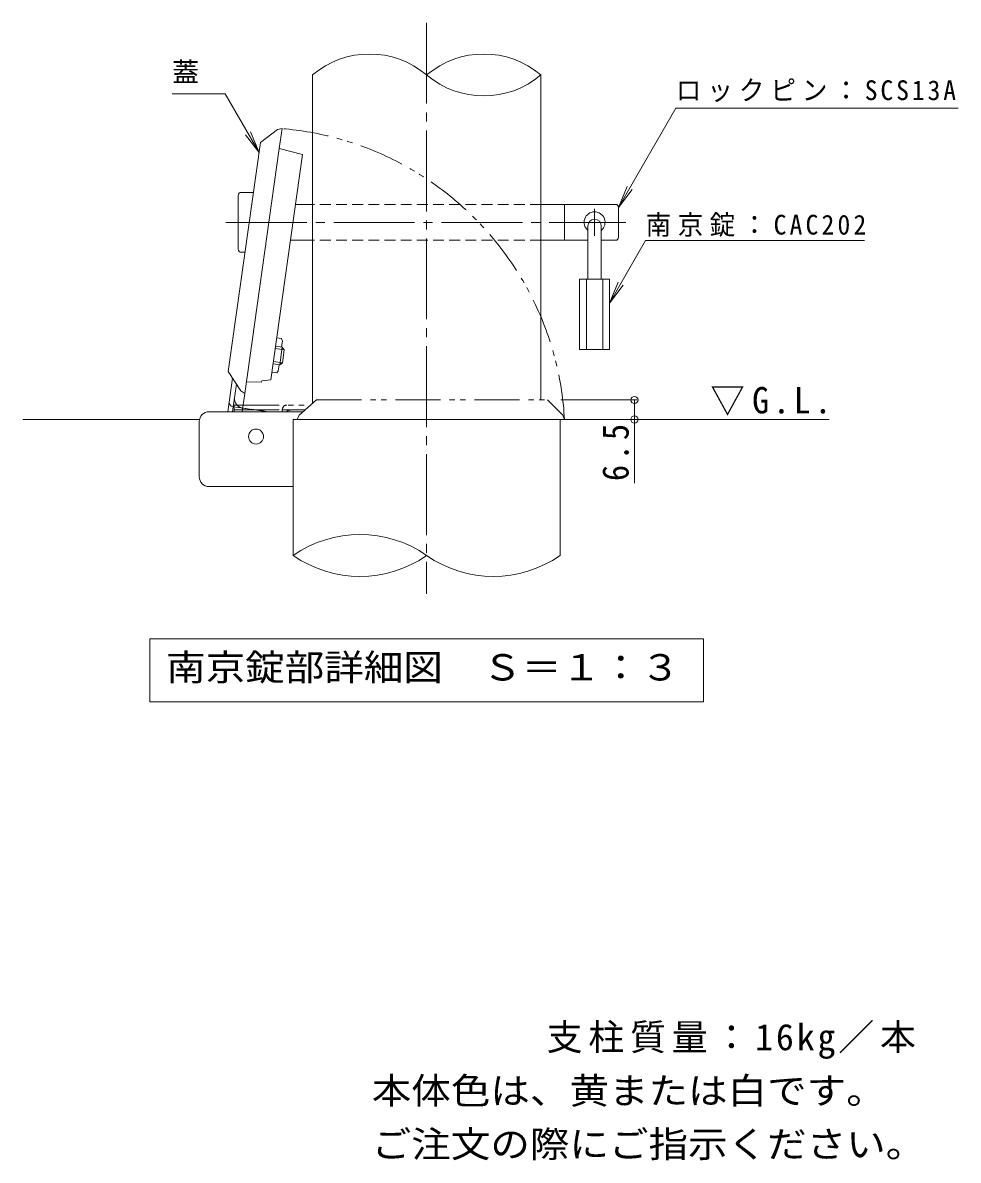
# Model space of a CAD drawing. Units: millimetres on the paper, enlarged 10 times, with parts at other scales. Extents: x -1772 to 1845, y -1365 to 811.
# Drawn here: x 804 to 1845, y -1112 to 154 of the extents above; entities that cross this region are included whole.
import ezdxf
from ezdxf.enums import TextEntityAlignment as Align

# ---------------------------------------------------------------- set-up
doc = ezdxf.new("R2010")
doc.units = ezdxf.units.MM
doc.header["$LTSCALE"] = 10
doc.header["$PDMODE"] = 32
doc.header["$PDSIZE"] = 8
for name, pattern in [('CHAIN1', [8, 5, -1, 1, -1]), ('CHAIN2', [12, 9, -1, 1, -1]), ('DASHED1', [1.8, 1.2, -0.6]), ('DOUBLE_CHAIN1', [8.8, 5, -1, 0.6, -0.6, 0.6, -1])]:
    doc.linetypes.add(name, pattern=pattern)
for name, color, linetype, lineweight in [('B-0_通り芯', 4, 'Continuous', 9), ('B-1_躯体', 3, 'Continuous', 9), ('B-2_仕上', 3, 'Continuous', 9), ('B-4_文字', 7, 'Continuous', 9), ('B-5_建具', 7, 'Continuous', 9), ('B-6_間仕切', 7, 'Continuous', 9), ('B-9_記号', 7, 'Continuous', 9), ('B-A_インテリア', 2, 'Continuous', 9), ('B-B_衛生陶器', 2, 'Continuous', 9), ('B-E_見え係り', 6, 'Continuous', 5)]:
    doc.layers.add(name, color=color, linetype=linetype, lineweight=lineweight)
doc.layers.add('F-5_F-5ﾚｲﾔ', color=2, linetype='Continuous')
doc.styles.add('ＭＳ ゴシック', font='')
doc.styles.get('ＭＳ ゴシック').set_extended_font_data('MS Gothic')

msp = doc.modelspace()

# ---------------------------------------------------------------- linework, layer by layer
at = {"layer": 'B-0_通り芯', "color": 7, "linetype": 'CHAIN2'}
for p, q in [((1253.75, 153.98), (1253.75, -481.34)), ((1030.25, -68.12), (1475.6, -68.12))]:
    msp.add_line(p, q, dxfattribs=at)
at = {"layer": 'B-0_通り芯'}
for p, q in [((1087.66, 35.22), (1068.7, 20.55)), ((1032.89, -234.19), (1068.7, 20.55)), ((1051.34, -258.62), (1089.69, 14.23)), ((1089.69, 14.23), (1115.63, 7.22)), ((1115.63, 7.22), (1080.43, -243.22)), ((1046.78, -255.69), (1032.89, -234.19)), ((1069.97, -245.81), (1053.18, -245.55)), ((1070.15, -244.57), (1069.97, -245.81)), ((1070.15, -244.57), (1080.43, -243.22)), ((1051.34, -258.62), (1046.78, -255.69)), ((1402.25, -287.45), (1105.25, -287.45)), ((1105.25, -438.77), (1105.25, -287.45)), ((1109.44, -287.45), (1384.97, -287.45)), ((1402.25, -287.45), (1402.25, -438.77))]:
    msp.add_line(p, q, dxfattribs=at)
at = {"layer": 'B-0_通り芯', "linetype": 'DOUBLE_CHAIN1'}
for p, q in [((1111.7, -282.53), (1131.06, -265.79)), ((1131.06, -265.79), (1388.3, -265.79)), ((1405.47, -282.53), (1388.3, -265.79)), ((1109.44, -287.45), (1111.7, -282.53))]:
    msp.add_line(p, q, dxfattribs=at)
at = {"layer": 'B-0_通り芯'}
msp.add_lwpolyline([(1087.66, 35.22), (1092.77, 36.18), (1089.69, 14.23)], dxfattribs=at)
at = {"layer": 'B-0_通り芯', "linetype": 'DOUBLE_CHAIN1'}
msp.add_lwpolyline([(1405.47, -282.53), (1407.14, -287.45), (1384.97, -287.45)], dxfattribs=at)
msp.add_arc((1063.8, -306.45), 343.86, 3.1675, 85.1675, dxfattribs=at)
at = {"layer": 'B-0_通り芯'}
for centre, start, end in [((1179.5, -544.82), 55.00314, 124.99686), ((1179.5, -332.72), 235.00314, 304.99686), ((1328, -332.72), 235.00314, 304.99686)]:
    msp.add_arc(centre, 129.46, start, end, dxfattribs=at)
at = {"layer": 'B-1_躯体'}
for p, q in [((1000.64, -351.12), (1000.64, -289.79)), ((1011.64, -278.79), (1116.03, -278.79)), ((1011.58, -362.12), (1105.25, -362.12))]:
    msp.add_line(p, q, dxfattribs=at)
for centre, start, end in [((1011.64, -289.79), 90, 180), ((1011.64, -351.12), 180, 270)]:
    msp.add_arc(centre, 11, start, end, dxfattribs=at)
at = {"layer": 'B-2_仕上'}
for p, q in [((1126.58, 95.87), (1126.58, -269.66)), ((1380.92, 95.87), (1380.92, -265.79))]:
    msp.add_line(p, q, dxfattribs=at)
for centre, start, end in [((1190.17, 20.9), 49.69653, 130.30347), ((1317.33, 20.9), 49.69653, 130.30347), ((1317.33, 170.83), 229.69653, 310.30347)]:
    msp.add_arc(centre, 98.3, start, end, dxfattribs=at)
at = {"layer": 'B-4_文字'}
for p, q in [((1488.02, -265.79), (1403.24, -265.79)), ((1485.02, -265.79), (1485.02, -287.45)), ((1488.02, -287.45), (1425.08, -287.45)), ((1485.02, -287.45), (1485.02, -358.35))]:
    msp.add_line(p, q, dxfattribs=at)
for p in [(1485.02, -265.79), (1485.02, -287.45)]:
    msp.add_point(p, dxfattribs=at)
at = {"layer": 'B-5_建具'}
for p, q in [((1029.31, 75), (970.51, 75)), ((1029.31, 75), (1067.14, 9.47)), ((1051.92, 29.31), (1067.14, 9.47)), ((1057.57, 32.57), (1067.14, 9.47)), ((1467.32, -51.45), (1476.89, -28.36)), ((1467.32, -51.45), (1482.54, -31.62)), ((1457.32, -157.94), (1466.89, -134.84)), ((1457.32, -157.94), (1472.54, -138.11)), ((945.75, -531.7), (1561.75, -531.7)), ((945.75, -531.7), (945.75, -601.7)), ((1561.75, -531.7), (1561.75, -601.7)), ((945.75, -601.7), (1561.75, -601.7))]:
    msp.add_line(p, q, dxfattribs=at)
for points in [[(1467.32, -51.45), (1531.1, 59.01), (1845.47, 59.01)], [(1457.32, -157.94), (1497.49, -88.45), (1741.09, -88.45)]]:
    msp.add_lwpolyline(points, dxfattribs=at)
at = {"layer": 'B-6_間仕切'}
for p, q in [((1047.32, -34.79), (1060.86, -34.79)), ((1043.99, -98.12), (1043.99, -38.12)), ((1126.58, -48.12), (1107.8, -48.12)), ((1463.99, -48.12), (1380.92, -48.12)), ((1407.32, -48.12), (1407.32, -88.12)), ((1467.32, -51.45), (1467.32, -84.79)), ((1126.58, -88.12), (1102.18, -88.12)), ((1433.16, -88.12), (1380.92, -88.12)), ((1463.99, -88.12), (1448.16, -88.12)), ((1051.49, -101.45), (1047.32, -101.45))]:
    msp.add_line(p, q, dxfattribs=at)
at = {"layer": 'B-6_間仕切', "linetype": 'DASHED1'}
for p, q in [((1380.92, -48.12), (1126.58, -48.12)), ((1380.92, -88.12), (1126.58, -88.12))]:
    msp.add_line(p, q, dxfattribs=at)
at = {"layer": 'B-6_間仕切', "linetype": 'CHAIN1'}
msp.add_line((1440.66, -53.06), (1440.66, -83.27), dxfattribs=at)
at = {"layer": 'B-6_間仕切', "color": 2}
for p, q in [((1032.35, -278.79), (1037.59, -241.47)), ((1038.51, -273.28), (1042.02, -248.32))]:
    msp.add_line(p, q, dxfattribs=at)
at = {"layer": 'B-6_間仕切', "color": 2, "linetype": 'DASHED1'}
for p, q in [((1037.73, -278.79), (1038.51, -273.28)), ((1070.52, -277.83), (1038.17, -273.28)), ((1093.08, -278.79), (1093.08, -276.45))]:
    msp.add_line(p, q, dxfattribs=at)
at = {"layer": 'B-6_間仕切', "color": 2, "linetype": 'DOUBLE_CHAIN1'}
for p, q in [((1039.42, -271.45), (1124.51, -271.45)), ((1039.42, -278.79), (1039.42, -271.45)), ((1039.42, -276.79), (1093.14, -276.79)), ((1093.14, -276.79), (1118.34, -276.79))]:
    msp.add_line(p, q, dxfattribs=at)
at = {"layer": 'B-6_間仕切'}
for centre, radius, start, end in [((1047.32, -38.12), 3.33, 90, 180), ((1463.99, -51.45), 3.33, 0, 90), ((1440.66, -68.12), 11.67, 310.00473, 229.99223), ((1463.99, -84.79), 3.33, 270, 0), ((1047.32, -98.12), 3.33, 180, 270)]:
    msp.add_arc(centre, radius, start, end, dxfattribs=at)
at = {"layer": 'B-6_間仕切', "color": 2}
msp.add_arc((1038.87, -268.33), 5, 172, 262, dxfattribs=at)
at = {"layer": 'B-6_間仕切', "color": 2, "linetype": 'DASHED1'}
msp.add_arc((1068.2, -294.33), 16.67, 68.88372, 82, dxfattribs=at)
at = {"layer": 'B-6_間仕切', "color": 2, "linetype": 'DOUBLE_CHAIN1'}
for centre, radius, end in [((1098.08, -276.45), 5, 180), ((1103.8, -287.45), 10.67, 125.65749)]:
    msp.add_arc(centre, radius, 90, end, dxfattribs=at)
at = {"layer": 'B-9_記号'}
for p, q in [((1048.51, -278.79), (1051.34, -258.62)), ((1077.71, -278.79), (1049.07, -274.76))]:
    msp.add_line(p, q, dxfattribs=at)
msp.add_arc((1050.56, -264.2), 10.67, 172, 262, dxfattribs=at)
at = {"layer": 'B-A_インテリア'}
for p, q in [((1433.16, -72.29), (1433.16, -131.45)), ((1448.16, -72.29), (1448.16, -131.45)), ((1423.99, -131.45), (1457.32, -131.45)), ((1431.49, -131.45), (1431.49, -209.79)), ((1449.82, -131.45), (1449.82, -209.79)), ((1457.32, -131.45), (1457.32, -209.79))]:
    msp.add_line(p, q, dxfattribs=at)
msp.add_lwpolyline([(1423.99, -131.45), (1423.99, -209.79), (1457.32, -209.79)], dxfattribs=at)
msp.add_arc((1440.66, -72.29), 7.5, 0, 180, dxfattribs=at)
at = {"layer": 'B-B_衛生陶器'}
for p, q in [((1086.96, -196.78), (1092.13, -197.5)), ((1093.21, -200.18), (1092.13, -197.5)), ((1093.21, -200.18), (1092.29, -206.78)), ((1085.31, -208.49), (1095.22, -209.89)), ((1085.69, -205.85), (1092.95, -206.87)), ((1090.16, -226.68), (1092.95, -206.87)), ((1092.95, -206.87), (1095.22, -209.89)), ((1093.18, -224.41), (1095.22, -209.89)), ((1082.9, -225.66), (1090.16, -226.68)), ((1083.27, -223.02), (1093.18, -224.41)), ((1089.5, -226.59), (1088.58, -233.19)), ((1090.16, -226.68), (1093.18, -224.41)), ((1081.63, -234.74), (1086.8, -235.46)), ((1088.58, -233.19), (1086.8, -235.46))]:
    msp.add_line(p, q, dxfattribs=at)
at = {"layer": 'B-E_見え係り'}
for p, q in [((804.15, -287.45), (1000.89, -287.45)), ((1402.25, -287.45), (1701.88, -287.45))]:
    msp.add_line(p, q, dxfattribs=at)
at = {"layer": 'B-E_見え係り', "color": 4, "lineweight": 9}
msp.add_circle((1063.8, -306.45), 8.33, dxfattribs=at)

# ---------------------------------------------------------------- texts
at = {"layer": 'B-4_文字', "color": 2, "insert": (1569.64, -283.32), "char_height": 29.33, "attachment_point": 7, "style": 'ＭＳ ゴシック'}
msp.add_mtext('\\T1.22;\\W0.95;▽G.L.', dxfattribs=at)
at = {"layer": 'B-4_文字', "color": 2, "insert": (1479.02, -355.96), "char_height": 29.33, "attachment_point": 7, "rotation": 90, "style": 'ＭＳ ゴシック'}
msp.add_mtext('\\T1.27;\\W0.9;6.5', dxfattribs=at)
at = {"layer": 'B-5_建具', "style": 'ＭＳ ゴシック'}
msp.add_text('蓋', height=21.99, dxfattribs=at).set_placement((970.51, 81.66), align=Align.BOTTOM_LEFT)
at = {"layer": 'B-5_建具', "color": 2, "style": 'ＭＳ ゴシック', "width": 1.1}
msp.add_text('南京錠部詳細図\u3000Ｓ＝１：３', height=29.33, dxfattribs=at).set_placement((963.75, -586.7), align=Align.BOTTOM_LEFT)
at = {"layer": 'B-5_建具', "char_height": 21.99, "attachment_point": 7, "style": 'ＭＳ ゴシック'}
for s, insert in [('\\T1.23;\\W0.95;ロックピン：SCS13A', (1531.1, 65.67)), ('\\T1.25;\\W0.95;南京錠：CAC202', (1497.49, -84.32))]:
    msp.add_mtext(s, dxfattribs=dict(at, insert=insert))
at = {"layer": 'F-5_F-5ﾚｲﾔ', "style": 'ＭＳ ゴシック', "width": 1.1}
for s, p in [('本体色は、黄または白です。', (1192.64, -1057.84)), ('ご注文の際にご指示ください。', (1192.64, -1117.31))]:
    msp.add_text(s, height=29.33, dxfattribs=at).set_placement(p, align=Align.BOTTOM_LEFT)
at = {"layer": 'F-5_F-5ﾚｲﾔ', "insert": (1387.34, -999.01), "char_height": 29.33, "attachment_point": 7, "style": 'ＭＳ ゴシック'}
msp.add_mtext('\\T1.16;支柱質量：16kg／本', dxfattribs=at)

doc.saveas('drawing.dxf')
